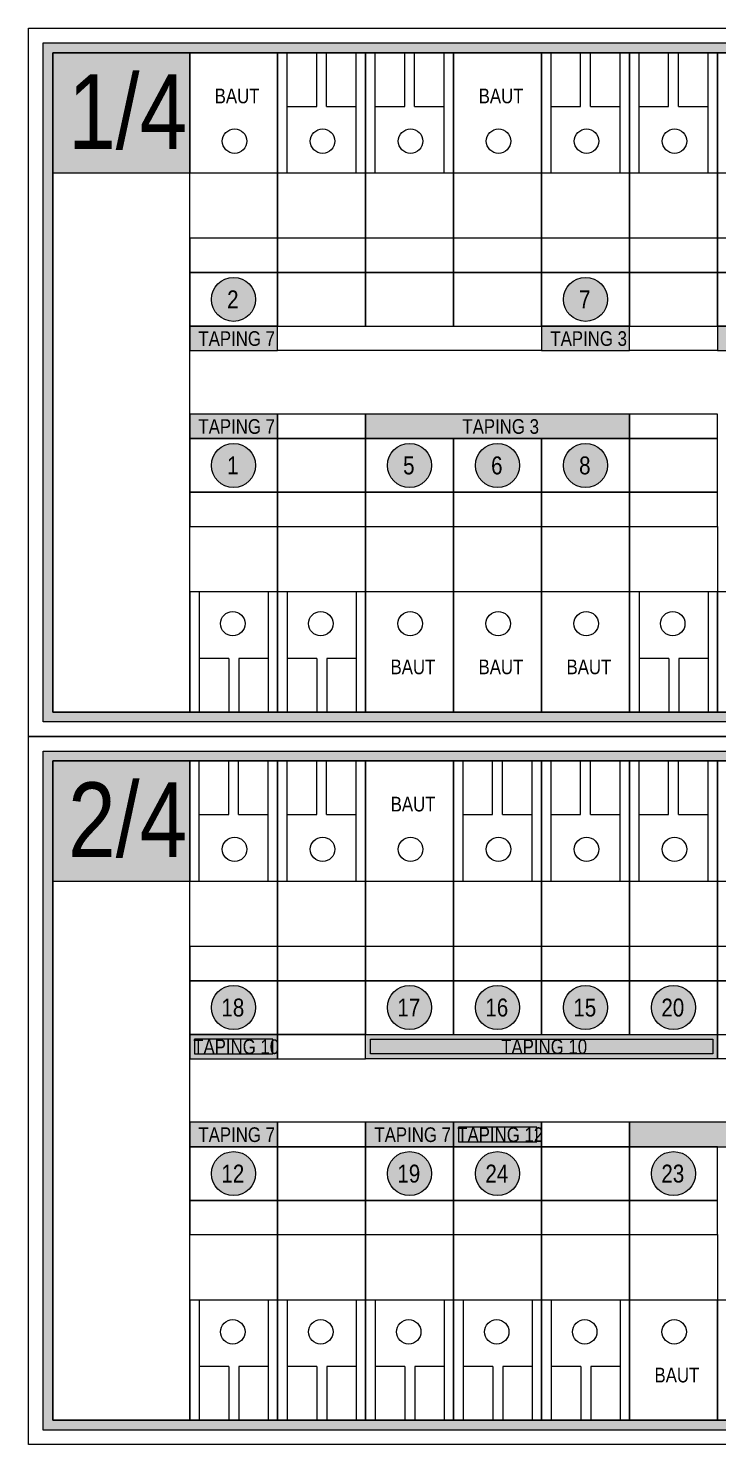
# Model space of a CAD drawing. Extents: x 23087 to 27677, y -101596 to -16840.
# Drawn here: x 26927.8 to 27068.8, y -101596.4 to -101306.4 of the extents above; entities that cross this region are included whole.
import ezdxf
from ezdxf.enums import TextEntityAlignment as Align

# ---------------------------------------------------------------- set-up
doc = ezdxf.new("R2010")
doc.units = 0
doc.header["$LTSCALE"] = 25
doc.header["$MEASUREMENT"] = 0
doc.layers.get('0').update_dxf_attribs({"linetype": 'CONTINUOUS'})
doc.layers.add('frame', color=7, linetype='CONTINUOUS')
doc.layers.add('PENJEPIT', color=7, linetype='CONTINUOUS')
doc.styles.add('721CNBT-ROM', font='swissc.ttf')
doc.styles.add('STYLE1', font='ARIALN.TTF')
doc.styles.add('SWIS', font='swissc.ttf')

msp = doc.modelspace()

# ---------------------------------------------------------------- hatches: boundary and pattern name
at = {"lineweight": 5, "true_color": 0xfb9d05}
h = msp.add_hatch(color=30, dxfattribs=at)
h.paths.add_polyline_path([(26930.82, -101309.36), (27224.82, -101309.36), (27224.82, -101448.36), (26930.82, -101448.36)])
h.paths.add_polyline_path([(26932.82, -101311.36), (27222.82, -101311.36), (27222.82, -101446.36), (26932.82, -101446.36)], flags=16)
at = {"lineweight": 5, "true_color": 0xffffff}
for points in [[(26960.82, -101311.36), (26932.82, -101311.36), (26932.82, -101335.96), (26960.82, -101335.96)], [(26977.82, -101513.36), (26961.82, -101513.36), (26961.82, -101516.36), (26977.82, -101516.36)], [(27067.82, -101516.36), (26997.82, -101516.36), (26997.82, -101513.36), (27067.82, -101513.36)], [(27031.82, -101531.36), (27015.82, -101531.36), (27015.82, -101534.36), (27031.82, -101534.36)]]:
    msp.add_hatch(color=7, dxfattribs=at).paths.add_polyline_path(points)
at = {"lineweight": 5, "true_color": 0xff99cc}
h = msp.add_hatch(color=231, dxfattribs=at)
edge = h.paths.add_edge_path()
edge.add_arc((26969.8, -101361.86), 4.51, 0, 360)
h = msp.add_hatch(color=231, dxfattribs=at)
edge = h.paths.add_edge_path()
edge.add_arc((27041.8, -101361.86), 4.51, 0, 360)
at = {"lineweight": 5, "true_color": 0xfb9d05}
for points in [[(26978.82, -101367.36), (26960.82, -101367.36), (26960.82, -101372.36), (26978.82, -101372.36)], [(26978.82, -101385.36), (26960.82, -101385.36), (26960.82, -101390.36), (26978.82, -101390.36)], [(26978.82, -101530.36), (26960.82, -101530.36), (26960.82, -101535.36), (26978.82, -101535.36)], [(27014.82, -101530.36), (26996.82, -101530.36), (26996.82, -101535.36), (27014.82, -101535.36)]]:
    msp.add_hatch(color=30, dxfattribs=at).paths.add_polyline_path(points)
at = {"lineweight": 5, "true_color": 0x66ffff}
for points in [[(27050.82, -101367.36), (27032.82, -101367.36), (27032.82, -101372.36), (27050.82, -101372.36)], [(27086.82, -101367.36), (27068.82, -101367.36), (27068.82, -101372.36), (27086.82, -101372.36)], [(27050.82, -101385.36), (26996.82, -101385.36), (26996.82, -101390.36), (27050.82, -101390.36)]]:
    msp.add_hatch(color=131, dxfattribs=at).paths.add_polyline_path(points)
at = {"lineweight": 5, "true_color": 0xffff99}
h = msp.add_hatch(color=51, dxfattribs=at)
edge = h.paths.add_edge_path()
edge.add_arc((26969.8, -101395.86), 4.51, 0, 360)
at = {"lineweight": 5, "true_color": 0xff99cc}
h = msp.add_hatch(color=231, dxfattribs=at)
edge = h.paths.add_edge_path()
edge.add_arc((27005.8, -101395.86), 4.51, 0, 360)
h = msp.add_hatch(color=231, dxfattribs=at)
edge = h.paths.add_edge_path()
edge.add_arc((27023.8, -101395.86), 4.51, 0, 360)
h = msp.add_hatch(color=231, dxfattribs=at)
edge = h.paths.add_edge_path()
edge.add_arc((27041.8, -101395.86), 4.51, 0, 360)
at = {"lineweight": 5, "true_color": 0xfb9d05}
h = msp.add_hatch(color=30, dxfattribs=at)
h.paths.add_polyline_path([(26930.82, -101454.36), (27224.82, -101454.36), (27224.82, -101593.36), (26930.82, -101593.36)])
h.paths.add_polyline_path([(26932.82, -101456.36), (27222.82, -101456.36), (27222.82, -101591.36), (26932.82, -101591.36)], flags=16)
at = {"lineweight": 5, "true_color": 0xccffcc}
for points in [[(26960.82, -101456.36), (26932.82, -101456.36), (26932.82, -101480.96), (26960.82, -101480.96)], [(26978.82, -101512.36), (26960.82, -101512.36), (26960.82, -101517.36), (26978.82, -101517.36)], [(27068.82, -101517.36), (26996.82, -101517.36), (26996.82, -101512.36), (27068.82, -101512.36)]]:
    msp.add_hatch(color=254, dxfattribs=at).paths.add_polyline_path(points)
at = {"lineweight": 5, "true_color": 0xff99cc}
h = msp.add_hatch(color=231, dxfattribs=at)
edge = h.paths.add_edge_path()
edge.add_arc((26969.8, -101506.86), 4.51, 0, 360)
h = msp.add_hatch(color=231, dxfattribs=at)
edge = h.paths.add_edge_path()
edge.add_arc((27005.8, -101506.86), 4.51, 0, 360)
at = {"lineweight": 5, "true_color": 0xfb9d05}
h = msp.add_hatch(color=30, dxfattribs=at)
edge = h.paths.add_edge_path()
edge.add_arc((27023.8, -101506.86), 4.51, 0, 360)
at = {"lineweight": 5, "true_color": 0xb4ff00}
h = msp.add_hatch(color=60, dxfattribs=at)
edge = h.paths.add_edge_path()
edge.add_arc((27041.8, -101506.86), 4.51, 0, 360)
at = {"lineweight": 5, "true_color": 0xff99cc}
h = msp.add_hatch(color=231, dxfattribs=at)
edge = h.paths.add_edge_path()
edge.add_arc((27059.8, -101506.86), 4.51, 0, 360)
at = {"lineweight": 5, "true_color": 0xb4ff00}
msp.add_hatch(color=60, dxfattribs=at).paths.add_polyline_path([(27032.82, -101530.36), (27014.82, -101530.36), (27014.82, -101535.36), (27032.82, -101535.36)])
at = {"lineweight": 5, "true_color": 0xffcc99}
msp.add_hatch(color=31, dxfattribs=at).paths.add_polyline_path([(27104.82, -101530.36), (27050.82, -101530.36), (27050.82, -101535.36), (27104.82, -101535.36)])
at = {"lineweight": 5, "true_color": 0xff99cc}
h = msp.add_hatch(color=231, dxfattribs=at)
edge = h.paths.add_edge_path()
edge.add_arc((26969.8, -101540.86), 4.51, 0, 360)
at = {"lineweight": 5, "true_color": 0xccffcc}
h = msp.add_hatch(color=254, dxfattribs=at)
edge = h.paths.add_edge_path()
edge.add_arc((27005.8, -101540.86), 4.51, 0, 360)
h = msp.add_hatch(color=254, dxfattribs=at)
edge = h.paths.add_edge_path()
edge.add_arc((27023.8, -101540.86), 4.51, 0, 360)
at = {"lineweight": 5, "true_color": 0xff99cc}
h = msp.add_hatch(color=231, dxfattribs=at)
edge = h.paths.add_edge_path()
edge.add_arc((27059.8, -101540.86), 4.51, 0, 360)

# ---------------------------------------------------------------- linework, layer by layer
at = {"lineweight": 5}
for points in [[(26927.82, -101306.36), (27227.82, -101306.36), (27227.82, -101451.36), (26927.82, -101451.36)], [(26930.82, -101309.36), (27224.82, -101309.36), (27224.82, -101448.36), (26930.82, -101448.36)], [(26932.82, -101311.36), (27222.82, -101311.36), (27222.82, -101446.36), (26932.82, -101446.36)], [(26960.82, -101311.36), (26932.82, -101311.36), (26932.82, -101446.36), (26960.82, -101446.36)], [(26960.82, -101335.96), (26978.82, -101335.96), (26978.82, -101349.36), (26960.82, -101349.36)], [(26978.82, -101335.96), (26996.82, -101335.96), (26996.82, -101349.36), (26978.82, -101349.36)], [(26996.82, -101335.96), (27014.82, -101335.96), (27014.82, -101349.36), (26996.82, -101349.36)], [(27014.82, -101335.96), (27032.82, -101335.96), (27032.82, -101349.36), (27014.82, -101349.36)], [(27032.82, -101335.96), (27050.82, -101335.96), (27050.82, -101349.36), (27032.82, -101349.36)], [(27050.82, -101335.96), (27068.82, -101335.96), (27068.82, -101349.36), (27050.82, -101349.36)], [(27068.82, -101335.96), (27086.82, -101335.96), (27086.82, -101349.36), (27068.82, -101349.36)], [(26960.82, -101367.36), (26978.82, -101367.36), (26978.82, -101356.36), (26960.82, -101356.36)], [(26978.82, -101367.36), (26996.82, -101367.36), (26996.82, -101356.36), (26978.82, -101356.36)], [(26996.82, -101367.36), (27014.82, -101367.36), (27014.82, -101356.36), (26996.82, -101356.36)], [(27014.82, -101367.36), (27032.82, -101367.36), (27032.82, -101356.36), (27014.82, -101356.36)], [(27032.82, -101367.36), (27050.82, -101367.36), (27050.82, -101356.36), (27032.82, -101356.36)], [(27050.82, -101367.36), (27068.82, -101367.36), (27068.82, -101356.36), (27050.82, -101356.36)], [(27068.82, -101367.36), (27086.82, -101367.36), (27086.82, -101356.36), (27068.82, -101356.36)], [(26978.82, -101367.36), (26960.82, -101367.36), (26960.82, -101372.36), (26978.82, -101372.36)], [(27032.82, -101372.36), (26978.82, -101372.36), (26978.82, -101367.36), (27032.82, -101367.36)], [(27050.82, -101367.36), (27032.82, -101367.36), (27032.82, -101372.36), (27050.82, -101372.36)], [(27068.82, -101372.36), (27050.82, -101372.36), (27050.82, -101367.36), (27068.82, -101367.36)], [(27086.82, -101367.36), (27068.82, -101367.36), (27068.82, -101372.36), (27086.82, -101372.36)], [(26978.82, -101385.36), (26960.82, -101385.36), (26960.82, -101390.36), (26978.82, -101390.36)], [(26996.82, -101385.36), (26978.82, -101385.36), (26978.82, -101390.36), (26996.82, -101390.36)], [(27050.82, -101385.36), (26996.82, -101385.36), (26996.82, -101390.36), (27050.82, -101390.36)], [(27068.82, -101385.36), (27050.82, -101385.36), (27050.82, -101390.36), (27068.82, -101390.36)], [(26978.82, -101390.36), (26960.82, -101390.36), (26960.82, -101401.36), (26978.82, -101401.36)], [(26996.82, -101390.36), (26978.82, -101390.36), (26978.82, -101401.36), (26996.82, -101401.36)], [(27014.82, -101390.36), (26996.82, -101390.36), (26996.82, -101401.36), (27014.82, -101401.36)], [(27032.82, -101390.36), (27014.82, -101390.36), (27014.82, -101401.36), (27032.82, -101401.36)], [(27050.82, -101390.36), (27032.82, -101390.36), (27032.82, -101401.36), (27050.82, -101401.36)], [(27068.82, -101390.36), (27050.82, -101390.36), (27050.82, -101401.36), (27068.82, -101401.36)], [(26978.82, -101421.76), (26960.82, -101421.76), (26960.82, -101408.36), (26978.82, -101408.36)], [(26996.82, -101421.76), (26978.82, -101421.76), (26978.82, -101408.36), (26996.82, -101408.36)], [(27014.82, -101421.76), (26996.82, -101421.76), (26996.82, -101408.36), (27014.82, -101408.36)], [(27032.82, -101421.76), (27014.82, -101421.76), (27014.82, -101408.36), (27032.82, -101408.36)], [(27050.82, -101421.76), (27032.82, -101421.76), (27032.82, -101408.36), (27050.82, -101408.36)], [(27068.82, -101421.76), (27050.82, -101421.76), (27050.82, -101408.36), (27068.82, -101408.36)], [(26927.82, -101451.36), (27227.82, -101451.36), (27227.82, -101596.36), (26927.82, -101596.36)], [(26930.82, -101454.36), (27224.82, -101454.36), (27224.82, -101593.36), (26930.82, -101593.36)], [(26932.82, -101456.36), (27222.82, -101456.36), (27222.82, -101591.36), (26932.82, -101591.36)], [(26960.82, -101456.36), (26932.82, -101456.36), (26932.82, -101591.36), (26960.82, -101591.36)], [(26960.82, -101480.96), (26978.82, -101480.96), (26978.82, -101494.36), (26960.82, -101494.36)], [(26978.82, -101480.96), (26996.82, -101480.96), (26996.82, -101494.36), (26978.82, -101494.36)], [(26996.82, -101480.96), (27014.82, -101480.96), (27014.82, -101494.36), (26996.82, -101494.36)], [(27014.82, -101480.96), (27032.82, -101480.96), (27032.82, -101494.36), (27014.82, -101494.36)], [(27032.82, -101480.96), (27050.82, -101480.96), (27050.82, -101494.36), (27032.82, -101494.36)], [(27050.82, -101480.96), (27068.82, -101480.96), (27068.82, -101494.36), (27050.82, -101494.36)], [(27068.82, -101480.96), (27086.82, -101480.96), (27086.82, -101494.36), (27068.82, -101494.36)], [(26960.82, -101512.36), (26978.82, -101512.36), (26978.82, -101501.36), (26960.82, -101501.36)], [(26978.82, -101512.36), (26996.82, -101512.36), (26996.82, -101501.36), (26978.82, -101501.36)], [(26996.82, -101512.36), (27014.82, -101512.36), (27014.82, -101501.36), (26996.82, -101501.36)], [(27014.82, -101512.36), (27032.82, -101512.36), (27032.82, -101501.36), (27014.82, -101501.36)], [(27032.82, -101512.36), (27050.82, -101512.36), (27050.82, -101501.36), (27032.82, -101501.36)], [(27050.82, -101512.36), (27068.82, -101512.36), (27068.82, -101501.36), (27050.82, -101501.36)], [(27068.82, -101512.36), (27086.82, -101512.36), (27086.82, -101501.36), (27068.82, -101501.36)], [(26978.82, -101512.36), (26960.82, -101512.36), (26960.82, -101517.36), (26978.82, -101517.36)], [(26977.82, -101513.36), (26961.82, -101513.36), (26961.82, -101516.36), (26977.82, -101516.36)], [(26996.82, -101512.36), (26978.82, -101512.36), (26978.82, -101517.36), (26996.82, -101517.36)], [(27068.82, -101517.36), (26996.82, -101517.36), (26996.82, -101512.36), (27068.82, -101512.36)], [(27067.82, -101516.36), (26997.82, -101516.36), (26997.82, -101513.36), (27067.82, -101513.36)], [(27068.82, -101512.36), (27086.82, -101512.36), (27086.82, -101517.36), (27068.82, -101517.36)], [(26978.82, -101530.36), (26960.82, -101530.36), (26960.82, -101535.36), (26978.82, -101535.36)], [(26996.82, -101530.36), (26978.82, -101530.36), (26978.82, -101535.36), (26996.82, -101535.36)], [(27014.82, -101530.36), (26996.82, -101530.36), (26996.82, -101535.36), (27014.82, -101535.36)], [(27032.82, -101530.36), (27014.82, -101530.36), (27014.82, -101535.36), (27032.82, -101535.36)], [(27031.82, -101531.36), (27015.82, -101531.36), (27015.82, -101534.36), (27031.82, -101534.36)], [(27050.82, -101530.36), (27032.82, -101530.36), (27032.82, -101535.36), (27050.82, -101535.36)], [(27104.82, -101530.36), (27050.82, -101530.36), (27050.82, -101535.36), (27104.82, -101535.36)], [(26978.82, -101535.36), (26960.82, -101535.36), (26960.82, -101546.36), (26978.82, -101546.36)], [(26996.82, -101535.36), (26978.82, -101535.36), (26978.82, -101546.36), (26996.82, -101546.36)], [(27014.82, -101535.36), (26996.82, -101535.36), (26996.82, -101546.36), (27014.82, -101546.36)], [(27032.82, -101535.36), (27014.82, -101535.36), (27014.82, -101546.36), (27032.82, -101546.36)], [(27050.82, -101535.36), (27032.82, -101535.36), (27032.82, -101546.36), (27050.82, -101546.36)], [(27068.82, -101535.36), (27050.82, -101535.36), (27050.82, -101546.36), (27068.82, -101546.36)], [(26978.82, -101566.76), (26960.82, -101566.76), (26960.82, -101553.36), (26978.82, -101553.36)], [(26996.82, -101566.76), (26978.82, -101566.76), (26978.82, -101553.36), (26996.82, -101553.36)], [(27014.82, -101566.76), (26996.82, -101566.76), (26996.82, -101553.36), (27014.82, -101553.36)], [(27032.82, -101566.76), (27014.82, -101566.76), (27014.82, -101553.36), (27032.82, -101553.36)], [(27050.82, -101566.76), (27032.82, -101566.76), (27032.82, -101553.36), (27050.82, -101553.36)], [(27068.82, -101566.76), (27050.82, -101566.76), (27050.82, -101553.36), (27068.82, -101553.36)]]:
    msp.add_lwpolyline(points, close=True, dxfattribs=at)
at = {"color": 0, "linetype": 'ByBlock', "lineweight": 5}
for points in [[(26960.82, -101356.36), (26978.82, -101356.36), (26978.82, -101349.36), (26960.82, -101349.36)], [(26978.82, -101356.36), (26996.82, -101356.36), (26996.82, -101349.36), (26978.82, -101349.36)], [(26996.82, -101356.36), (27014.82, -101356.36), (27014.82, -101349.36), (26996.82, -101349.36)], [(27014.82, -101356.36), (27032.82, -101356.36), (27032.82, -101349.36), (27014.82, -101349.36)], [(27032.82, -101356.36), (27050.82, -101356.36), (27050.82, -101349.36), (27032.82, -101349.36)], [(27050.82, -101356.36), (27068.82, -101356.36), (27068.82, -101349.36), (27050.82, -101349.36)], [(27068.82, -101356.36), (27086.82, -101356.36), (27086.82, -101349.36), (27068.82, -101349.36)], [(26978.82, -101401.36), (26960.82, -101401.36), (26960.82, -101408.36), (26978.82, -101408.36)], [(26996.82, -101401.36), (26978.82, -101401.36), (26978.82, -101408.36), (26996.82, -101408.36)], [(27014.82, -101401.36), (26996.82, -101401.36), (26996.82, -101408.36), (27014.82, -101408.36)], [(27032.82, -101401.36), (27014.82, -101401.36), (27014.82, -101408.36), (27032.82, -101408.36)], [(27050.82, -101401.36), (27032.82, -101401.36), (27032.82, -101408.36), (27050.82, -101408.36)], [(27068.82, -101401.36), (27050.82, -101401.36), (27050.82, -101408.36), (27068.82, -101408.36)], [(26960.82, -101501.36), (26978.82, -101501.36), (26978.82, -101494.36), (26960.82, -101494.36)], [(26978.82, -101501.36), (26996.82, -101501.36), (26996.82, -101494.36), (26978.82, -101494.36)], [(26996.82, -101501.36), (27014.82, -101501.36), (27014.82, -101494.36), (26996.82, -101494.36)], [(27014.82, -101501.36), (27032.82, -101501.36), (27032.82, -101494.36), (27014.82, -101494.36)], [(27032.82, -101501.36), (27050.82, -101501.36), (27050.82, -101494.36), (27032.82, -101494.36)], [(27050.82, -101501.36), (27068.82, -101501.36), (27068.82, -101494.36), (27050.82, -101494.36)], [(27068.82, -101501.36), (27086.82, -101501.36), (27086.82, -101494.36), (27068.82, -101494.36)], [(26978.82, -101546.36), (26960.82, -101546.36), (26960.82, -101553.36), (26978.82, -101553.36)], [(26996.82, -101546.36), (26978.82, -101546.36), (26978.82, -101553.36), (26996.82, -101553.36)], [(27014.82, -101546.36), (26996.82, -101546.36), (26996.82, -101553.36), (27014.82, -101553.36)], [(27032.82, -101546.36), (27014.82, -101546.36), (27014.82, -101553.36), (27032.82, -101553.36)], [(27050.82, -101546.36), (27032.82, -101546.36), (27032.82, -101553.36), (27050.82, -101553.36)], [(27068.82, -101546.36), (27050.82, -101546.36), (27050.82, -101553.36), (27068.82, -101553.36)]]:
    msp.add_lwpolyline(points, close=True, dxfattribs=at)
at = {"color": 160, "lineweight": 5}
for centre in [(26970, -101329.46), (26988, -101329.46), (27024, -101329.46), (27060, -101329.46), (26969.64, -101428.26), (27005.93, -101428.26), (27023.93, -101428.26), (27041.93, -101428.26), (26988, -101474.46), (27006, -101474.46), (27024, -101474.46), (27060, -101474.46), (26969.64, -101573.26), (27005.64, -101573.26), (27041.64, -101573.26), (27059.93, -101573.26)]:
    msp.add_circle(centre, 2.5, dxfattribs=at)
at = {"lineweight": 5}
for centre in [(26969.8, -101361.86), (27041.8, -101361.86), (26969.8, -101395.86), (27005.8, -101395.86), (27023.8, -101395.86), (27041.8, -101395.86), (26969.8, -101506.86), (27005.8, -101506.86), (27023.8, -101506.86), (27041.8, -101506.86), (27059.8, -101506.86), (26969.8, -101540.86), (27005.8, -101540.86), (27023.8, -101540.86), (27059.8, -101540.86)]:
    msp.add_circle(centre, 4.51, dxfattribs=at)
at = {"layer": 'frame', "lineweight": 5}
for points in [[(26960.82, -101311.36), (26932.82, -101311.36), (26932.82, -101335.96), (26960.82, -101335.96)], [(26960.82, -101311.36), (26932.82, -101311.36), (26932.82, -101335.96), (26960.82, -101335.96)], [(26960.82, -101311.36), (26932.82, -101311.36), (26932.82, -101335.96), (26960.82, -101335.96)], [(26960.82, -101311.36), (26932.82, -101311.36), (26932.82, -101335.96), (26960.82, -101335.96)], [(26960.82, -101311.36), (26932.82, -101311.36), (26932.82, -101335.96), (26960.82, -101335.96)], [(26960.82, -101311.36), (26932.82, -101311.36), (26932.82, -101335.96), (26960.82, -101335.96)], [(26960.82, -101311.36), (26932.82, -101311.36), (26932.82, -101335.96), (26960.82, -101335.96)], [(26960.82, -101311.36), (26932.82, -101311.36), (26932.82, -101335.96), (26960.82, -101335.96)], [(26960.82, -101456.36), (26932.82, -101456.36), (26932.82, -101480.96), (26960.82, -101480.96)], [(26960.82, -101456.36), (26932.82, -101456.36), (26932.82, -101480.96), (26960.82, -101480.96)], [(26960.82, -101456.36), (26932.82, -101456.36), (26932.82, -101480.96), (26960.82, -101480.96)], [(26960.82, -101456.36), (26932.82, -101456.36), (26932.82, -101480.96), (26960.82, -101480.96)], [(26960.82, -101456.36), (26932.82, -101456.36), (26932.82, -101480.96), (26960.82, -101480.96)], [(26960.82, -101456.36), (26932.82, -101456.36), (26932.82, -101480.96), (26960.82, -101480.96)], [(26960.82, -101456.36), (26932.82, -101456.36), (26932.82, -101480.96), (26960.82, -101480.96)], [(26960.82, -101456.36), (26932.82, -101456.36), (26932.82, -101480.96), (26960.82, -101480.96)], [(26960.82, -101456.36), (26932.82, -101456.36), (26932.82, -101480.96), (26960.82, -101480.96)]]:
    msp.add_lwpolyline(points, close=True, dxfattribs=at)
at = {"layer": 'PENJEPIT', "color": 160, "lineweight": 5}
for p, q in [((26986.8, -101322.36), (26986.8, -101311.36)), ((26988.8, -101322.36), (26988.8, -101311.36)), ((27004.8, -101322.36), (27004.8, -101311.36)), ((27006.8, -101322.36), (27006.8, -101311.36)), ((27040.8, -101322.36), (27040.8, -101311.36)), ((27042.8, -101322.36), (27042.8, -101311.36)), ((27058.8, -101322.36), (27058.8, -101311.36)), ((27060.8, -101322.36), (27060.8, -101311.36)), ((26980.7, -101322.36), (26986.8, -101322.36)), ((26988.8, -101322.36), (26994.9, -101322.36)), ((26998.7, -101322.36), (27004.8, -101322.36)), ((27006.8, -101322.36), (27012.9, -101322.36)), ((27034.7, -101322.36), (27040.8, -101322.36)), ((27042.8, -101322.36), (27048.9, -101322.36)), ((27052.7, -101322.36), (27058.8, -101322.36)), ((27060.8, -101322.36), (27066.9, -101322.36)), ((26968.85, -101435.36), (26962.75, -101435.36)), ((26968.85, -101435.36), (26968.85, -101446.36)), ((26970.85, -101435.36), (26970.85, -101446.36)), ((26976.95, -101435.36), (26970.85, -101435.36)), ((26986.85, -101435.36), (26980.75, -101435.36)), ((26986.85, -101435.36), (26986.85, -101446.36)), ((26988.85, -101435.36), (26988.85, -101446.36)), ((26994.95, -101435.36), (26988.85, -101435.36)), ((27058.85, -101435.36), (27052.75, -101435.36)), ((27058.85, -101435.36), (27058.85, -101446.36)), ((27060.85, -101435.36), (27060.85, -101446.36)), ((27066.95, -101435.36), (27060.85, -101435.36)), ((26968.8, -101467.36), (26968.8, -101456.36)), ((26970.8, -101467.36), (26970.8, -101456.36)), ((26986.8, -101467.36), (26986.8, -101456.36)), ((26988.8, -101467.36), (26988.8, -101456.36)), ((27022.8, -101467.36), (27022.8, -101456.36)), ((27024.8, -101467.36), (27024.8, -101456.36)), ((27040.8, -101467.36), (27040.8, -101456.36)), ((27042.8, -101467.36), (27042.8, -101456.36)), ((27058.8, -101467.36), (27058.8, -101456.36)), ((27060.8, -101467.36), (27060.8, -101456.36)), ((26962.7, -101467.36), (26968.8, -101467.36)), ((26970.8, -101467.36), (26976.9, -101467.36)), ((26980.7, -101467.36), (26986.8, -101467.36)), ((26988.8, -101467.36), (26994.9, -101467.36)), ((27016.7, -101467.36), (27022.8, -101467.36)), ((27024.8, -101467.36), (27030.9, -101467.36)), ((27034.7, -101467.36), (27040.8, -101467.36)), ((27042.8, -101467.36), (27048.9, -101467.36)), ((27052.7, -101467.36), (27058.8, -101467.36)), ((27060.8, -101467.36), (27066.9, -101467.36)), ((26968.85, -101580.36), (26962.75, -101580.36)), ((26968.85, -101580.36), (26968.85, -101591.36)), ((26970.85, -101580.36), (26970.85, -101591.36)), ((26976.95, -101580.36), (26970.85, -101580.36)), ((26986.85, -101580.36), (26980.75, -101580.36)), ((26986.85, -101580.36), (26986.85, -101591.36)), ((26988.85, -101580.36), (26988.85, -101591.36)), ((26994.95, -101580.36), (26988.85, -101580.36)), ((27004.85, -101580.36), (26998.75, -101580.36)), ((27004.85, -101580.36), (27004.85, -101591.36)), ((27006.85, -101580.36), (27006.85, -101591.36)), ((27012.95, -101580.36), (27006.85, -101580.36)), ((27022.85, -101580.36), (27016.75, -101580.36)), ((27022.85, -101580.36), (27022.85, -101591.36)), ((27024.85, -101580.36), (27024.85, -101591.36)), ((27030.95, -101580.36), (27024.85, -101580.36)), ((27040.85, -101580.36), (27034.75, -101580.36)), ((27040.85, -101580.36), (27040.85, -101591.36)), ((27042.85, -101580.36), (27042.85, -101591.36)), ((27048.95, -101580.36), (27042.85, -101580.36))]:
    msp.add_line(p, q, dxfattribs=at)
at = {"layer": 'PENJEPIT', "color": 0, "linetype": 'ByBlock', "lineweight": 5}
for points in [[(26960.82, -101335.96), (26978.82, -101335.96), (26978.82, -101311.36), (26960.82, -101311.36)], [(26978.82, -101335.96), (26996.82, -101335.96), (26996.82, -101311.36), (26978.82, -101311.36)], [(26996.82, -101335.96), (27014.82, -101335.96), (27014.82, -101311.36), (26996.82, -101311.36)], [(27014.82, -101335.96), (27032.82, -101335.96), (27032.82, -101311.36), (27014.82, -101311.36)], [(27032.82, -101335.96), (27050.82, -101335.96), (27050.82, -101311.36), (27032.82, -101311.36)], [(27050.82, -101335.96), (27068.82, -101335.96), (27068.82, -101311.36), (27050.82, -101311.36)], [(27068.82, -101335.96), (27086.82, -101335.96), (27086.82, -101311.36), (27068.82, -101311.36)], [(26978.82, -101421.76), (26960.82, -101421.76), (26960.82, -101446.36), (26978.82, -101446.36)], [(26996.82, -101421.76), (26978.82, -101421.76), (26978.82, -101446.36), (26996.82, -101446.36)], [(27014.82, -101421.76), (26996.82, -101421.76), (26996.82, -101446.36), (27014.82, -101446.36)], [(27032.82, -101421.76), (27014.82, -101421.76), (27014.82, -101446.36), (27032.82, -101446.36)], [(27050.82, -101421.76), (27032.82, -101421.76), (27032.82, -101446.36), (27050.82, -101446.36)], [(27068.82, -101421.76), (27050.82, -101421.76), (27050.82, -101446.36), (27068.82, -101446.36)], [(27086.82, -101421.76), (27068.82, -101421.76), (27068.82, -101446.36), (27086.82, -101446.36)], [(26960.82, -101480.96), (26978.82, -101480.96), (26978.82, -101456.36), (26960.82, -101456.36)], [(26978.82, -101480.96), (26996.82, -101480.96), (26996.82, -101456.36), (26978.82, -101456.36)], [(26996.82, -101480.96), (27014.82, -101480.96), (27014.82, -101456.36), (26996.82, -101456.36)], [(27014.82, -101480.96), (27032.82, -101480.96), (27032.82, -101456.36), (27014.82, -101456.36)], [(27032.82, -101480.96), (27050.82, -101480.96), (27050.82, -101456.36), (27032.82, -101456.36)], [(27050.82, -101480.96), (27068.82, -101480.96), (27068.82, -101456.36), (27050.82, -101456.36)], [(27068.82, -101480.96), (27086.82, -101480.96), (27086.82, -101456.36), (27068.82, -101456.36)], [(26978.82, -101566.76), (26960.82, -101566.76), (26960.82, -101591.36), (26978.82, -101591.36)], [(26996.82, -101566.76), (26978.82, -101566.76), (26978.82, -101591.36), (26996.82, -101591.36)], [(27014.82, -101566.76), (26996.82, -101566.76), (26996.82, -101591.36), (27014.82, -101591.36)], [(27032.82, -101566.76), (27014.82, -101566.76), (27014.82, -101591.36), (27032.82, -101591.36)], [(27050.82, -101566.76), (27032.82, -101566.76), (27032.82, -101591.36), (27050.82, -101591.36)], [(27068.82, -101566.76), (27050.82, -101566.76), (27050.82, -101591.36), (27068.82, -101591.36)], [(27086.82, -101566.76), (27068.82, -101566.76), (27068.82, -101591.36), (27086.82, -101591.36)]]:
    msp.add_lwpolyline(points, close=True, dxfattribs=at)
at = {"layer": 'PENJEPIT', "color": 160, "lineweight": 5}
for points in [[(26980.7, -101335.96), (26994.9, -101335.96), (26994.9, -101311.36), (26980.7, -101311.36)], [(26998.7, -101335.96), (27012.9, -101335.96), (27012.9, -101311.36), (26998.7, -101311.36)], [(27034.7, -101335.96), (27048.9, -101335.96), (27048.9, -101311.36), (27034.7, -101311.36)], [(27052.7, -101335.96), (27066.9, -101335.96), (27066.9, -101311.36), (27052.7, -101311.36)], [(26976.95, -101421.76), (26962.75, -101421.76), (26962.75, -101446.36), (26976.95, -101446.36)], [(26994.95, -101421.76), (26980.75, -101421.76), (26980.75, -101446.36), (26994.95, -101446.36)], [(27066.95, -101421.76), (27052.75, -101421.76), (27052.75, -101446.36), (27066.95, -101446.36)], [(26962.7, -101480.96), (26976.9, -101480.96), (26976.9, -101456.36), (26962.7, -101456.36)], [(26980.7, -101480.96), (26994.9, -101480.96), (26994.9, -101456.36), (26980.7, -101456.36)], [(27016.7, -101480.96), (27030.9, -101480.96), (27030.9, -101456.36), (27016.7, -101456.36)], [(27034.7, -101480.96), (27048.9, -101480.96), (27048.9, -101456.36), (27034.7, -101456.36)], [(27052.7, -101480.96), (27066.9, -101480.96), (27066.9, -101456.36), (27052.7, -101456.36)], [(26976.95, -101566.76), (26962.75, -101566.76), (26962.75, -101591.36), (26976.95, -101591.36)], [(26994.95, -101566.76), (26980.75, -101566.76), (26980.75, -101591.36), (26994.95, -101591.36)], [(27012.95, -101566.76), (26998.75, -101566.76), (26998.75, -101591.36), (27012.95, -101591.36)], [(27030.95, -101566.76), (27016.75, -101566.76), (27016.75, -101591.36), (27030.95, -101591.36)], [(27048.95, -101566.76), (27034.75, -101566.76), (27034.75, -101591.36), (27048.95, -101591.36)]]:
    msp.add_lwpolyline(points, close=True, dxfattribs=at)
for centre in [(27006, -101329.46), (27042, -101329.46), (26987.64, -101428.26), (27059.64, -101428.26), (26970, -101474.46), (27042, -101474.46), (26987.64, -101573.26), (27023.64, -101573.26)]:
    msp.add_circle(centre, 2.5, dxfattribs=at)

# ---------------------------------------------------------------- texts
at = {"lineweight": 5, "style": 'SWIS'}
for s, p in [('BAUT', (26965.94, -101320.21)), ('BAUT', (27019.94, -101320.21)), ('TAPING 7', (26962.61, -101369.88)), ('TAPING 3', (27034.61, -101369.88)), ('TAPING 7', (26962.61, -101387.89)), ('TAPING 3', (27016.61, -101387.89)), ('BAUT', (27001.91, -101437.11)), ('BAUT', (27019.91, -101437.11)), ('BAUT', (27037.91, -101437.11)), ('BAUT', (27001.94, -101465.21)), ('TAPING 10', (26961.55, -101514.88)), ('TAPING 10', (27024.55, -101514.88)), ('TAPING 7', (26962.61, -101532.89)), ('TAPING 7', (26998.61, -101532.89)), ('TAPING 12', (27015.56, -101532.89)), ('BAUT', (27055.91, -101582.11))]:
    msp.add_text(s, height=3, dxfattribs=at).set_placement(p, align=Align.MIDDLE_LEFT)
at = {"color": 0, "lineweight": 5, "style": '721CNBT-ROM'}
for s, height, p in [('2', 3.67, (26969.65, -101361.86)), ('7', 3.67, (27041.65, -101361.86)), ('1', 3.67, (26969.65, -101395.86)), ('5', 3.67, (27005.65, -101395.86)), ('6', 3.67, (27023.65, -101395.86)), ('8', 3.67, (27041.65, -101395.86)), ('18', 3.667, (26969.65, -101506.86)), ('17', 3.667, (27005.65, -101506.86)), ('16', 3.667, (27023.65, -101506.86)), ('15', 3.667, (27041.65, -101506.86)), ('20', 3.667, (27059.65, -101506.86)), ('12', 3.667, (26969.65, -101540.86)), ('19', 3.667, (27005.65, -101540.86)), ('24', 3.667, (27023.65, -101540.86)), ('23', 3.667, (27059.65, -101540.86))]:
    msp.add_text(s, height=height, dxfattribs=at).set_placement(p, align=Align.MIDDLE_CENTER)
at = {"color": 1, "linetype": 'ByBlock', "lineweight": 5, "char_height": 15.2917, "attachment_point": 1, "style": 'STYLE1'}
for s, insert in [('{\\C256;1/4}^I', (26935.95, -101315.76)), ('{\\C256;2/4}^I', (26935.95, -101460.76))]:
    msp.add_mtext_dynamic_manual_height_columns(s, width=528.6832, gutter_width=1, heights=[0], dxfattribs=dict(at, insert=insert))

doc.saveas('drawing.dxf')
